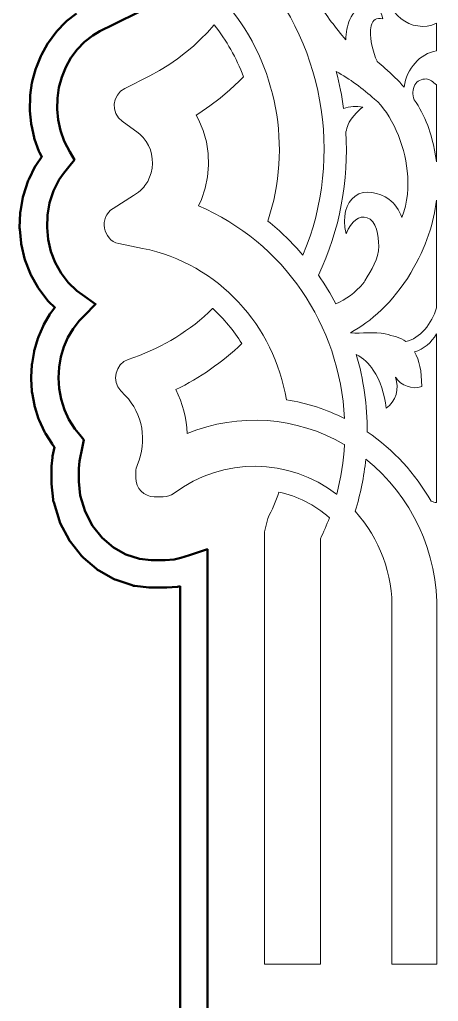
# Model space of a CAD drawing. Header units: inches. Extents: x 0.2 to 21.9, y -14.5 to -3.5.
# Drawn here: x 5.466 to 6.692, y -10.085 to -7.21 of the extents above; entities that cross this region are included whole.
import ezdxf

# ---------------------------------------------------------------- set-up
doc = ezdxf.new("R2010")
doc.units = ezdxf.units.IN
doc.header["$MEASUREMENT"] = 0
doc.layers.add('Layer 1', color=7, linetype='Continuous')

msp = doc.modelspace()

# ---------------------------------------------------------------- linework, layer by layer
at = {"layer": 'Layer 1', "color": 140, "lineweight": 50, "true_color": 0x00adef}
for points in [[(5.8195, -7.185), (5.7411, -7.2239), (5.7011, -7.2438), (5.68, -7.2561), (5.6561, -7.2749), (5.6347, -7.297), (5.6162, -7.322), (5.6009, -7.3494), (5.5892, -7.3785), (5.581, -7.4089), (5.5766, -7.4402), (5.5759, -7.4719), (5.579, -7.5037), (5.586, -7.535), (5.5968, -7.5653), (5.6054, -7.5821), (5.6135, -7.5966), (5.6266, -7.6201), (5.6098, -7.6411), (5.5945, -7.6603), (5.5821, -7.6779), (5.5654, -7.7111), (5.5539, -7.7463), (5.5475, -7.7824), (5.5462, -7.8186), (5.5497, -7.8541), (5.5578, -7.8885), (5.5704, -7.9213), (5.5874, -7.952), (5.6086, -7.9797), (5.6335, -8.0039), (5.65, -8.0156), (5.6883, -8.0427), (5.6555, -8.0762), (5.6403, -8.0918), (5.6224, -8.1153), (5.6074, -8.141), (5.5955, -8.1686), (5.5869, -8.1977), (5.5816, -8.228), (5.5798, -8.259), (5.5818, -8.2904), (5.5875, -8.3217), (5.5971, -8.3522), (5.6104, -8.3812), (5.6272, -8.4079), (5.6421, -8.426), (5.6543, -8.4408), (5.6504, -8.4596), (5.6413, -8.5032), (5.639, -8.5246), (5.6392, -8.5626), (5.6434, -8.6034), (5.6578, -8.6507), (5.6797, -8.6924), (5.7077, -8.7274), (5.7405, -8.7555), (5.7771, -8.7762), (5.8168, -8.7893), (5.8515, -8.7933), (5.8924, -8.7932), (5.919, -8.7911), (5.9376, -8.7865), (5.9635, -8.7781), (6.0159, -8.7609), (6.0159, -8.8161), (6.0159, -13.6511)], [(5.9359, -13.6111), (5.9359, -8.8693), (5.9349, -8.8696), (5.9318, -8.8703), (5.9286, -8.8706), (5.8973, -8.8731), (5.8957, -8.8732), (5.8941, -8.8732), (5.8493, -8.8733), (5.847, -8.8733), (5.8447, -8.873), (5.8036, -8.8683), (5.7996, -8.8678), (5.7957, -8.8665), (5.7484, -8.851), (5.7446, -8.8498), (5.7412, -8.8478), (5.6977, -8.8232), (5.6944, -8.8213), (5.6914, -8.8188), (5.6528, -8.7857), (5.65, -8.7833), (5.6476, -8.7803), (5.6149, -8.7393), (5.6125, -8.7364), (5.6107, -8.733), (5.5852, -8.6847), (5.5834, -8.6813), (5.5823, -8.6776), (5.5657, -8.623), (5.5646, -8.6193), (5.5642, -8.6154), (5.5594, -8.5689), (5.5592, -8.5669), (5.5592, -8.565), (5.559, -8.5227), (5.559, -8.5204), (5.5592, -8.5181), (5.562, -8.4925), (5.5622, -8.4906), (5.5626, -8.4888), (5.5682, -8.4621), (5.5638, -8.4568), (5.5622, -8.4548), (5.5608, -8.4526), (5.5413, -8.4215), (5.5399, -8.4193), (5.5388, -8.4169), (5.5234, -8.3833), (5.5223, -8.381), (5.5216, -8.3786), (5.5105, -8.3434), (5.5097, -8.341), (5.5093, -8.3386), (5.5026, -8.3026), (5.5022, -8.3002), (5.502, -8.2978), (5.4998, -8.2616), (5.4997, -8.2592), (5.4998, -8.2569), (5.5018, -8.2211), (5.5019, -8.2188), (5.5024, -8.2165), (5.5085, -8.1816), (5.5089, -8.1793), (5.5095, -8.1771), (5.5195, -8.1435), (5.5202, -8.1413), (5.5211, -8.1391), (5.5349, -8.1071), (5.5359, -8.1049), (5.5371, -8.1029), (5.5545, -8.0729), (5.5557, -8.0708), (5.5572, -8.0689), (5.5692, -8.053), (5.5507, -8.0351), (5.5486, -8.033), (5.5467, -8.0306), (5.522, -7.9981), (5.5203, -7.9958), (5.5189, -7.9933), (5.4991, -7.9577), (5.4978, -7.9553), (5.4968, -7.9527), (5.4822, -7.9148), (5.4812, -7.9122), (5.4806, -7.9096), (5.4712, -7.8699), (5.4706, -7.8673), (5.4703, -7.8646), (5.4663, -7.8237), (5.466, -7.821), (5.4661, -7.8183), (5.4677, -7.7767), (5.4678, -7.774), (5.4682, -7.7713), (5.4756, -7.7296), (5.4761, -7.7268), (5.477, -7.7241), (5.4903, -7.6834), (5.4912, -7.6806), (5.4925, -7.6779), (5.5119, -7.6393), (5.5133, -7.6366), (5.515, -7.6341), (5.5299, -7.6131), (5.5306, -7.6122), (5.5308, -7.6119), (5.5244, -7.5994), (5.5233, -7.5971), (5.5224, -7.5947), (5.5099, -7.5597), (5.509, -7.5573), (5.5085, -7.5549), (5.5004, -7.5188), (5.4999, -7.5164), (5.4996, -7.514), (5.496, -7.4774), (5.4958, -7.475), (5.4959, -7.4726), (5.4967, -7.4361), (5.4967, -7.4337), (5.497, -7.4313), (5.5022, -7.3953), (5.5025, -7.3929), (5.5031, -7.3906), (5.5125, -7.3555), (5.5132, -7.3531), (5.5141, -7.3508), (5.5277, -7.3171), (5.5286, -7.3148), (5.5298, -7.3126), (5.5476, -7.2808), (5.5488, -7.2786), (5.5504, -7.2765), (5.572, -7.2473), (5.5736, -7.2452), (5.5754, -7.2433), (5.6006, -7.2173), (5.6024, -7.2153), (5.6046, -7.2137), (5.6328, -7.1915)]]:
    msp.add_lwpolyline(points, dxfattribs=at)
at = {"layer": 'Layer 1', "color": 250, "lineweight": 9, "true_color": 0x231f20}
for points, knots in [([(6.3407, -7.158), (6.3407, -7.158), (6.3441, -7.1499), (6.3441, -7.1499), (6.3441, -7.1499), (6.3568, -7.1146), (6.3568, -7.1146), (6.3568, -7.1146), (6.3678, -7.0789), (6.3678, -7.0789), (6.3678, -7.0789), (6.3773, -7.0429), (6.3773, -7.0429), (6.3773, -7.0429), (6.3851, -7.0067), (6.3851, -7.0067), (6.3851, -7.0067), (6.3914, -6.9702), (6.3914, -6.9702), (6.3914, -6.9702), (6.3961, -6.9337), (6.3961, -6.9337), (6.3961, -6.9337), (6.3993, -6.8971), (6.3993, -6.8971), (6.3993, -6.8971), (6.401, -6.8604), (6.401, -6.8604), (6.401, -6.8604), (6.4011, -6.838), (6.4011, -6.838), (6.4288, -6.8314), (6.4582, -6.8294), (6.4863, -6.8375), (6.487, -6.8377), (6.4878, -6.8376), (6.4885, -6.8378), (6.5091, -6.8448), (6.5269, -6.8564), (6.5417, -6.8726), (6.56, -6.8926), (6.5775, -6.9219), (6.574, -6.9501), (6.5702, -6.98), (6.5475, -7.0141), (6.5204, -7.0192), (6.5034, -7.0224), (6.485, -7.0063), (6.4753, -6.9905), (6.4616, -6.9679), (6.455, -6.9325), (6.4652, -6.9076), (6.4321, -6.9302), (6.4139, -6.9593), (6.4106, -6.9951), (6.4072, -7.0308), (6.4255, -7.0747), (6.4542, -7.0914), (6.4783, -7.1054), (6.508, -7.1087), (6.5371, -7.1039), (6.5335, -7.1901), (6.6128, -7.2538), (6.687, -7.2205), (6.687, -7.2205), (6.6867, -7.3008), (6.6867, -7.3008), (6.6382, -7.3098), (6.5994, -7.3523), (6.5921, -7.4075), (6.5751, -7.3883), (6.5562, -7.3702), (6.5357, -7.3516), (6.5284, -7.345), (6.5211, -7.3388), (6.5136, -7.333), (6.5133, -7.3326), (6.5131, -7.3322), (6.5129, -7.3317), (6.4999, -7.3069), (6.4888, -7.2557), (6.4955, -7.228), (6.5, -7.2095), (6.51, -7.2037), (6.5292, -7.2078), (6.5246, -7.1755), (6.5048, -7.1627), (6.4834, -7.1635), (6.4617, -7.1643), (6.4421, -7.188), (6.4327, -7.2095), (6.4251, -7.2267), (6.4212, -7.2483), (6.4211, -7.2693), (6.3925, -7.2333), (6.363, -7.1997), (6.3407, -7.158)], [0, 0, 0, 0, 1, 1, 1, 2, 2, 2, 3, 3, 3, 4, 4, 4, 5, 5, 5, 6, 6, 6, 7, 7, 7, 8, 8, 8, 9, 9, 9, 10, 10, 10, 11, 11, 11, 12, 12, 12, 13, 13, 13, 14, 14, 14, 15, 15, 15, 16, 16, 16, 17, 17, 17, 18, 18, 18, 19, 19, 19, 20, 20, 20, 21, 21, 21, 22, 22, 22, 23, 23, 23, 24, 24, 24, 25, 25, 25, 26, 26, 26, 27, 27, 27, 28, 28, 28, 29, 29, 29, 30, 30, 30, 31, 31, 31, 32, 32, 32, 32]), ([(6.1216, -7.3769), (6.1008, -7.3222), (6.0719, -7.2709), (6.0356, -7.2249), (6.0356, -7.2249), (6.0346, -7.226), (6.0346, -7.226), (6.0346, -7.226), (6.016, -7.2471), (6.016, -7.2471), (6.016, -7.2471), (5.9961, -7.2675), (5.9961, -7.2675), (5.9961, -7.2675), (5.9748, -7.2873), (5.9748, -7.2873), (5.9748, -7.2873), (5.9522, -7.3063), (5.9522, -7.3063), (5.9522, -7.3063), (5.9282, -7.3246), (5.9282, -7.3246), (5.9282, -7.3246), (5.9028, -7.3421), (5.9028, -7.3421), (5.9028, -7.3421), (5.8759, -7.3588), (5.8759, -7.3588), (5.8759, -7.3588), (5.8475, -7.3746), (5.8475, -7.3746), (5.8475, -7.3746), (5.7739, -7.4112), (5.7739, -7.4112), (5.7365, -7.4298), (5.7321, -7.4828), (5.766, -7.5076), (5.766, -7.5076), (5.8133, -7.5414), (5.8133, -7.5414), (5.8133, -7.5414), (5.8189, -7.546), (5.8189, -7.546), (5.8189, -7.546), (5.8241, -7.5509), (5.8241, -7.5509), (5.8241, -7.5509), (5.8279, -7.555), (5.8279, -7.555), (5.8279, -7.555), (5.837, -7.567), (5.837, -7.567), (5.837, -7.567), (5.8437, -7.5787), (5.8437, -7.5787), (5.8437, -7.5787), (5.8489, -7.5911), (5.8489, -7.5911), (5.8489, -7.5911), (5.8525, -7.6042), (5.8525, -7.6042), (5.8525, -7.6042), (5.8546, -7.6177), (5.8546, -7.6177), (5.8546, -7.6177), (5.8551, -7.6314), (5.8551, -7.6314), (5.8551, -7.6314), (5.8539, -7.6451), (5.8539, -7.6451), (5.8539, -7.6451), (5.8512, -7.6584), (5.8512, -7.6584), (5.8512, -7.6584), (5.8468, -7.6713), (5.8468, -7.6713), (5.8468, -7.6713), (5.841, -7.6835), (5.841, -7.6835), (5.841, -7.6835), (5.8329, -7.696), (5.8329, -7.696), (5.8329, -7.696), (5.8294, -7.7003), (5.8294, -7.7003), (5.8294, -7.7003), (5.8247, -7.7055), (5.8247, -7.7055), (5.8247, -7.7055), (5.8196, -7.7104), (5.8196, -7.7104), (5.8196, -7.7104), (5.8141, -7.7151), (5.8141, -7.7151), (5.8141, -7.7151), (5.808, -7.7195), (5.808, -7.7195), (5.808, -7.7195), (5.7991, -7.7252), (5.7991, -7.7252), (5.7991, -7.7252), (5.7395, -7.7629), (5.7395, -7.7629), (5.6975, -7.7894), (5.7085, -7.855), (5.7566, -7.8657), (5.7566, -7.8657), (5.8263, -7.8797), (5.8263, -7.8797), (6.0505, -7.9249), (6.2112, -8.1078), (6.2471, -8.3231), (6.3076, -8.3327), (6.3649, -8.3516), (6.4175, -8.3784), (6.4039, -8.1042), (6.238, -7.8607), (5.9894, -7.755), (5.9894, -7.755), (5.9984, -7.7364), (5.9984, -7.7364), (5.9984, -7.7364), (6.0094, -7.7036), (6.0094, -7.7036), (6.0094, -7.7036), (6.0163, -7.6699), (6.0163, -7.6699), (6.0163, -7.6699), (6.0192, -7.6358), (6.0192, -7.6358), (6.0192, -7.6358), (6.018, -7.6016), (6.018, -7.6016), (6.018, -7.6016), (6.0128, -7.5677), (6.0128, -7.5677), (6.0128, -7.5677), (6.0036, -7.5345), (6.0036, -7.5345), (6.0036, -7.5345), (5.9902, -7.5024), (5.9902, -7.5024), (5.9902, -7.5024), (5.9828, -7.4894), (5.9828, -7.4894), (5.9828, -7.4894), (5.9907, -7.4845), (5.9907, -7.4845), (5.9907, -7.4845), (6.0226, -7.4625), (6.0226, -7.4625), (6.0226, -7.4625), (6.0529, -7.4394), (6.0529, -7.4394), (6.0529, -7.4394), (6.0817, -7.4152), (6.0817, -7.4152), (6.0817, -7.4152), (6.1089, -7.3899), (6.1089, -7.3899), (6.1089, -7.3899), (6.1216, -7.3769), (6.1216, -7.3769)], [0, 0, 0, 0, 1, 1, 1, 2, 2, 2, 3, 3, 3, 4, 4, 4, 5, 5, 5, 6, 6, 6, 7, 7, 7, 8, 8, 8, 9, 9, 9, 10, 10, 10, 11, 11, 11, 12, 12, 12, 13, 13, 13, 14, 14, 14, 15, 15, 15, 16, 16, 16, 17, 17, 17, 18, 18, 18, 19, 19, 19, 20, 20, 20, 21, 21, 21, 22, 22, 22, 23, 23, 23, 24, 24, 24, 25, 25, 25, 26, 26, 26, 27, 27, 27, 28, 28, 28, 29, 29, 29, 30, 30, 30, 31, 31, 31, 32, 32, 32, 33, 33, 33, 34, 34, 34, 35, 35, 35, 36, 36, 36, 37, 37, 37, 38, 38, 38, 39, 39, 39, 40, 40, 40, 41, 41, 41, 42, 42, 42, 43, 43, 43, 44, 44, 44, 45, 45, 45, 46, 46, 46, 47, 47, 47, 48, 48, 48, 49, 49, 49, 50, 50, 50, 51, 51, 51, 52, 52, 52, 53, 53, 53, 54, 54, 54, 54]), ([(6.3917, -8.0417), (6.4221, -8.0303), (6.4487, -8.0088), (6.4719, -7.9828), (6.4736, -7.9803), (6.4754, -7.9774), (6.4771, -7.9745), (6.4953, -7.9436), (6.5177, -7.9102), (6.5176, -7.8734), (6.5176, -7.8429), (6.5104, -7.7981), (6.4837, -7.7899), (6.4595, -7.7825), (6.4389, -7.7983), (6.4218, -7.8375), (6.4114, -7.7854), (6.4204, -7.7484), (6.4488, -7.7265), (6.4757, -7.7057), (6.5194, -7.7165), (6.5471, -7.736), (6.5651, -7.7486), (6.5768, -7.7675), (6.5855, -7.7898), (6.6027, -7.7447), (6.6056, -7.6991), (6.6011, -7.6523), (6.5939, -7.5762), (6.5547, -7.4841), (6.5054, -7.4423), (6.4705, -7.4128), (6.4331, -7.3822), (6.3931, -7.3622), (6.4027, -7.3977), (6.41, -7.4339), (6.4149, -7.4704), (6.4327, -7.4641), (6.4519, -7.4624), (6.471, -7.466), (6.4537, -7.4795), (6.435, -7.5001), (6.4283, -7.5171), (6.4255, -7.5241), (6.4232, -7.5314), (6.4214, -7.5384), (6.4301, -7.6804), (6.4039, -7.8256), (6.341, -7.9585), (6.3597, -7.9852), (6.3766, -8.013), (6.3917, -8.0417)], [0, 0, 0, 0, 1, 1, 1, 2, 2, 2, 3, 3, 3, 4, 4, 4, 5, 5, 5, 6, 6, 6, 7, 7, 7, 8, 8, 8, 9, 9, 9, 10, 10, 10, 11, 11, 11, 12, 12, 12, 13, 13, 13, 14, 14, 14, 15, 15, 15, 16, 16, 16, 17, 17, 17, 17]), ([(6.6867, -7.6267), (6.6809, -7.5778), (6.6686, -7.5409), (6.6609, -7.52), (6.6502, -7.4913), (6.637, -7.4668), (6.6214, -7.4445), (6.616, -7.4288), (6.6167, -7.4143), (6.6232, -7.4011), (6.6291, -7.3894), (6.644, -7.3834), (6.6561, -7.3836), (6.6675, -7.3838), (6.6769, -7.3928), (6.6867, -7.4003), (6.6867, -7.4003), (6.6867, -7.6267), (6.6867, -7.6267)], [0, 0, 0, 0, 1, 1, 1, 2, 2, 2, 3, 3, 3, 4, 4, 4, 5, 5, 5, 6, 6, 6, 6]), ([(6.6867, -8.0541), (6.6739, -8.0996), (6.6376, -8.1438), (6.5974, -8.1529), (6.5801, -8.1394), (6.5598, -8.1362), (6.5365, -8.1304), (6.5048, -8.1225), (6.4687, -8.1305), (6.4345, -8.1267), (6.4935, -8.0949), (6.5589, -8.0389), (6.6114, -7.9516), (6.6578, -7.8743), (6.6792, -7.8021), (6.6867, -7.739), (6.6867, -7.739), (6.6867, -8.0541), (6.6867, -8.0541)], [0, 0, 0, 0, 1, 1, 1, 2, 2, 2, 3, 3, 3, 4, 4, 4, 5, 5, 5, 6, 6, 6, 6]), ([(6.0312, -8.0561), (5.9655, -8.1203), (5.8868, -8.1692), (5.8008, -8.1991), (5.8008, -8.1991), (5.7842, -8.2049), (5.7842, -8.2049), (5.7463, -8.2181), (5.7346, -8.2675), (5.7625, -8.2972), (5.7625, -8.2972), (5.7752, -8.3104), (5.7752, -8.3104), (5.8265, -8.3639), (5.8406, -8.4443), (5.8108, -8.5128), (5.8077, -8.5199), (5.806, -8.5276), (5.806, -8.5353), (5.806, -8.5353), (5.8061, -8.5515), (5.8061, -8.5515), (5.8062, -8.5822), (5.8303, -8.607), (5.86, -8.6074), (5.86, -8.6074), (5.8863, -8.6074), (5.8863, -8.6074), (5.8978, -8.6074), (5.9089, -8.6036), (5.9182, -8.5968), (6.0618, -8.4896), (6.2548, -8.4927), (6.3944, -8.5996), (6.3944, -8.5996), (6.3946, -8.5997), (6.3946, -8.5997), (6.407, -8.5522), (6.4146, -8.5034), (6.4173, -8.4541), (6.4173, -8.4541), (6.4168, -8.454), (6.4168, -8.454), (6.2768, -8.3726), (6.1077, -8.3602), (5.9569, -8.422), (5.9547, -8.3772), (5.9432, -8.3334), (5.9233, -8.2935), (5.9941, -8.2591), (6.0593, -8.2136), (6.1166, -8.1587), (6.1166, -8.1587), (6.1165, -8.1587), (6.1165, -8.1587), (6.0931, -8.1207), (6.0644, -8.086), (6.0313, -8.056), (6.0313, -8.056), (6.0312, -8.0561), (6.0312, -8.0561)], [0, 0, 0, 0, 1, 1, 1, 2, 2, 2, 3, 3, 3, 4, 4, 4, 5, 5, 5, 6, 6, 6, 7, 7, 7, 8, 8, 8, 9, 9, 9, 10, 10, 10, 11, 11, 11, 12, 12, 12, 13, 13, 13, 14, 14, 14, 15, 15, 15, 16, 16, 16, 17, 17, 17, 18, 18, 18, 19, 19, 19, 20, 20, 20, 20]), ([(6.6709, -8.6203), (6.6247, -8.539), (6.5607, -8.4694), (6.484, -8.4173), (6.4842, -8.34), (6.4732, -8.2636), (6.4519, -8.1906), (6.4712, -8.2012), (6.4892, -8.2168), (6.5016, -8.2361), (6.5224, -8.2684), (6.5348, -8.3056), (6.5389, -8.3478), (6.5678, -8.329), (6.5789, -8.2898), (6.5663, -8.2568), (6.5839, -8.2821), (6.6143, -8.2938), (6.6434, -8.2847), (6.6434, -8.2383), (6.6368, -8.208), (6.6223, -8.1831), (6.6493, -8.1748), (6.6721, -8.1557), (6.6868, -8.1303), (6.6868, -8.1303), (6.6867, -8.6245), (6.6867, -8.6245), (6.6813, -8.6234), (6.6759, -8.622), (6.6709, -8.6203)], [0, 0, 0, 0, 1, 1, 1, 2, 2, 2, 3, 3, 3, 4, 4, 4, 5, 5, 5, 6, 6, 6, 7, 7, 7, 8, 8, 8, 9, 9, 9, 10, 10, 10, 10]), ([(6.6873, -9.9763), (6.6873, -9.9763), (6.5563, -9.9763), (6.5563, -9.9763), (6.5563, -9.9763), (6.5563, -8.9433), (6.5563, -8.9433), (6.5593, -8.8344), (6.5204, -8.729), (6.4487, -8.6497), (6.4643, -8.5992), (6.4745, -8.5481), (6.4798, -8.497), (6.6145, -8.6038), (6.6922, -8.771), (6.6873, -8.9472), (6.6873, -8.9472), (6.6873, -9.9763), (6.6873, -9.9763)], [0, 0, 0, 0, 1, 1, 1, 2, 2, 2, 3, 3, 3, 4, 4, 4, 5, 5, 5, 6, 6, 6, 6]), ([(6.3467, -9.9763), (6.3467, -9.9763), (6.1828, -9.9763), (6.1828, -9.9763), (6.1828, -9.9763), (6.1828, -8.7104), (6.1828, -8.7104), (6.1828, -8.7104), (6.1924, -8.6708), (6.1924, -8.6708), (6.2052, -8.6459), (6.2162, -8.6201), (6.2252, -8.5933), (6.2787, -8.6049), (6.3297, -8.6302), (6.3731, -8.6686), (6.3651, -8.6898), (6.3564, -8.7104), (6.3467, -8.7307), (6.3467, -8.7307), (6.3467, -9.9763), (6.3467, -9.9763)], [0, 0, 0, 0, 1, 1, 1, 2, 2, 2, 3, 3, 3, 4, 4, 4, 5, 5, 5, 6, 6, 6, 7, 7, 7, 7])]:
    msp.add_open_spline(points, degree=3, knots=knots, dxfattribs=at)
for points in [[(6.139, -7.0399), (6.3557, -7.2648), (6.4183, -7.6092), (6.2955, -7.8995)], [(6.0766, -7.1692), (6.2192, -7.3414), (6.2653, -7.5837), (6.1927, -7.7996)], [(6.2954, -7.8994), (6.2646, -7.8633), (6.2303, -7.8298), (6.1928, -7.7996)]]:
    msp.add_open_spline(points, degree=3, dxfattribs=at)

doc.saveas('drawing.dxf')
